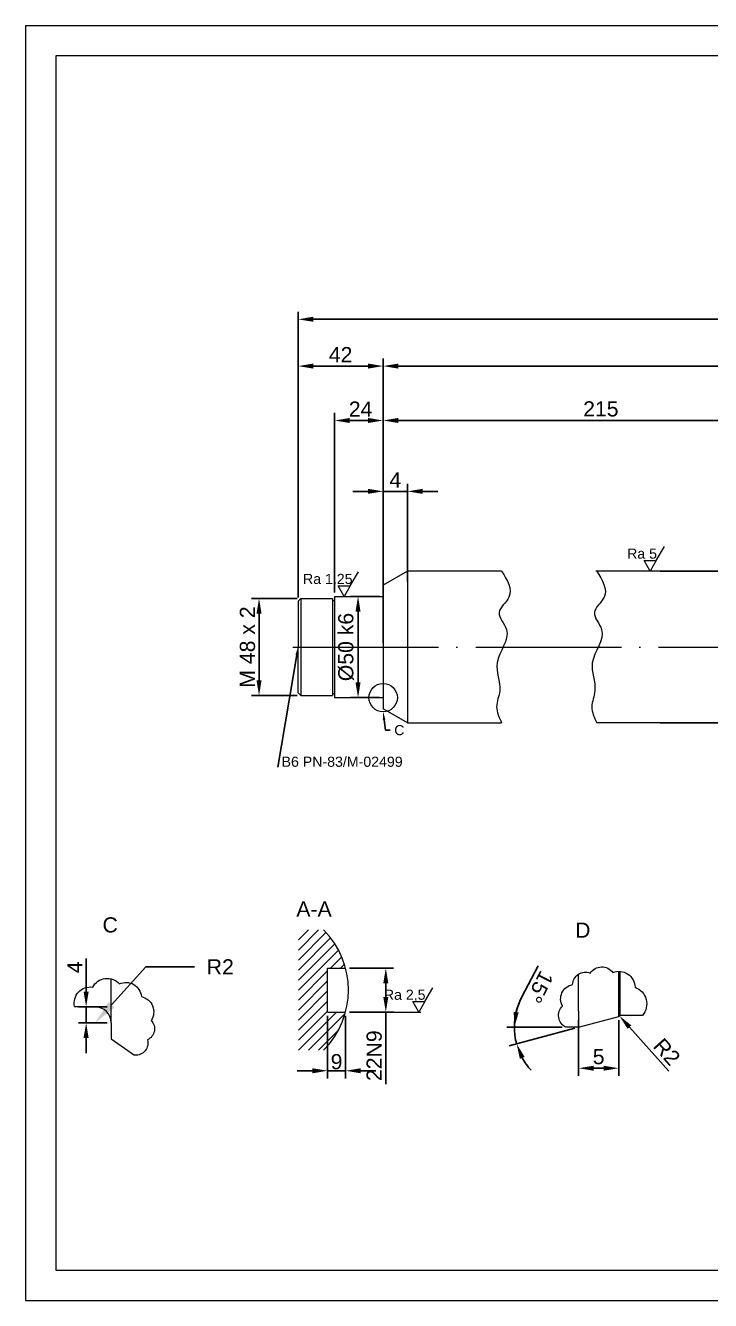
# Model space of a CAD drawing. Header units: millimetres. Extents: x 0 to 297, y 0 to 210.
# Drawn here: x 0 to 112.8, y 0 to 210 of the extents above; entities that cross this region are included whole.
import ezdxf
from ezdxf import colors
from ezdxf.entities.mleader import LeaderData, LeaderLine
from ezdxf.math import Vec2, Vec3

# ---------------------------------------------------------------- set-up
doc = ezdxf.new("R2010")
doc.units = ezdxf.units.MM
doc.linetypes.add('ACAD_ISO04W100', pattern=[30, 24, -3, 0, -3])
for name, color, linetype, lineweight in [('Kreska kropka', 7, 'ACAD_ISO04W100', 5), ('Linia cienka(pomocnicza)', 7, 'Continuous', 5), ('Linia gruba(ciągła)', 7, 'Continuous', 15)]:
    doc.layers.add(name, color=color, linetype=linetype, lineweight=lineweight)
doc.styles.get("Standard").update_dxf_attribs({"font": 'arial.ttf'})
doc.dimstyles.new('ISO-25', dxfattribs={"dimtxt": 2.5, "dimasz": 2.5, "dimexe": 1.25, "dimexo": 0.625, "dimtad": 1, "dimtxsty": 'Standard', "dimcen": 2.5, "dimadec": 0, "dimazin": 0, "dimtfac": 1, "dimtmove": 0, "dimatfit": 3, "dimfxl": 1, "dimarcsym": 0})

# ---------------------------------------------------------------- blocks, each defined once
blk = doc.blocks.new('*D0')
at = {"layer": 'Defpoints', "color": 0, "transparency": 16777216}
for p in [(244.92, 161.61), (44.88, 115.16), (244.92, 115.16)]:
    blk.add_point(p, dxfattribs=at)
at = {"layer": 'Linia cienka(pomocnicza)', "color": 0, "lineweight": -2, "transparency": 16777216}
for p, q in [((44.88, 115.79), (44.88, 162.86)), ((244.92, 115.79), (244.92, 162.86)), ((47.38, 161.61), (242.42, 161.61))]:
    blk.add_line(p, q, dxfattribs=at)
at = {"layer": 'Linia cienka(pomocnicza)', "color": 0, "transparency": 16777216}
for points in [[(47.38, 162.03), (47.38, 161.2), (44.88, 161.61)], [(242.42, 162.03), (242.42, 161.2), (244.92, 161.61)]]:
    blk.add_solid(points, dxfattribs=at)
at = {"layer": 'Linia cienka(pomocnicza)', "color": 0, "transparency": 16777216, "insert": (144.9, 163.51), "char_height": 2.5, "width": 5.5286, "attachment_point": 5}
blk.add_mtext('600', dxfattribs=at)
blk = doc.blocks.new('*D1')
at = {"layer": 'Defpoints', "color": 0, "transparency": 16777216}
for p in [(58.88, 153.9), (44.88, 115.16), (58.88, 115.16)]:
    blk.add_point(p, dxfattribs=at)
at = {"layer": 'Linia cienka(pomocnicza)', "color": 0, "lineweight": -2, "transparency": 16777216}
for p, q in [((44.88, 115.79), (44.88, 155.15)), ((47.38, 153.9), (56.38, 153.9)), ((58.88, 115.79), (58.88, 155.15))]:
    blk.add_line(p, q, dxfattribs=at)
at = {"layer": 'Linia cienka(pomocnicza)', "color": 0, "transparency": 16777216}
for points in [[(47.38, 154.32), (47.38, 153.49), (44.88, 153.9)], [(56.38, 154.32), (56.38, 153.49), (58.88, 153.9)]]:
    blk.add_solid(points, dxfattribs=at)
at = {"layer": 'Linia cienka(pomocnicza)', "color": 0, "transparency": 16777216, "insert": (51.88, 155.79), "char_height": 2.5, "attachment_point": 5}
blk.add_mtext('42', dxfattribs=at)
blk = doc.blocks.new('*D2')
at = {"layer": 'Defpoints', "color": 0, "transparency": 16777216}
for p in [(58.88, 144.94), (50.88, 115.97), (58.88, 115.97)]:
    blk.add_point(p, dxfattribs=at)
at = {"layer": 'Linia cienka(pomocnicza)', "color": 0, "lineweight": -2, "transparency": 16777216}
for p, q in [((50.88, 116.59), (50.88, 146.19)), ((53.38, 144.94), (56.38, 144.94)), ((58.88, 116.59), (58.88, 146.19))]:
    blk.add_line(p, q, dxfattribs=at)
at = {"layer": 'Linia cienka(pomocnicza)', "color": 0, "transparency": 16777216}
for points in [[(53.38, 145.36), (53.38, 144.53), (50.88, 144.94)], [(56.38, 145.36), (56.38, 144.53), (58.88, 144.94)]]:
    blk.add_solid(points, dxfattribs=at)
at = {"layer": 'Linia cienka(pomocnicza)', "color": 0, "transparency": 16777216, "insert": (55.17, 146.82), "char_height": 2.5, "attachment_point": 5}
blk.add_mtext('24', dxfattribs=at)
blk = doc.blocks.new('*D3')
at = {"layer": 'Defpoints', "color": 0, "transparency": 16777216}
for p in [(62.88, 133.27), (58.88, 117.83), (62.88, 117.83)]:
    blk.add_point(p, dxfattribs=at)
at = {"layer": 'Linia cienka(pomocnicza)', "color": 0, "lineweight": -2, "transparency": 16777216}
for p, q in [((58.88, 118.45), (58.88, 134.52)), ((62.88, 118.45), (62.88, 134.52)), ((56.38, 133.27), (53.88, 133.27)), ((58.88, 133.27), (62.88, 133.27)), ((65.38, 133.27), (67.88, 133.27))]:
    blk.add_line(p, q, dxfattribs=at)
at = {"layer": 'Linia cienka(pomocnicza)', "color": 0, "transparency": 16777216}
for points in [[(56.38, 133.69), (56.38, 132.86), (58.88, 133.27)], [(65.38, 133.69), (65.38, 132.86), (62.88, 133.27)]]:
    blk.add_solid(points, dxfattribs=at)
at = {"layer": 'Linia cienka(pomocnicza)', "color": 0, "transparency": 16777216, "insert": (60.88, 135.15), "char_height": 2.5, "attachment_point": 5}
blk.add_mtext('4', dxfattribs=at)
blk = doc.blocks.new('*D4')
at = {"layer": 'Defpoints', "color": 0, "transparency": 16777216}
for p in [(130.56, 144.94), (58.88, 115.97), (130.56, 115.97)]:
    blk.add_point(p, dxfattribs=at)
at = {"layer": 'Linia cienka(pomocnicza)', "color": 0, "lineweight": -2, "transparency": 16777216}
for p, q in [((58.88, 116.59), (58.88, 146.19)), ((61.38, 144.94), (128.06, 144.94)), ((130.56, 116.59), (130.56, 146.19))]:
    blk.add_line(p, q, dxfattribs=at)
at = {"layer": 'Linia cienka(pomocnicza)', "color": 0, "transparency": 16777216}
for points in [[(61.38, 145.36), (61.38, 144.53), (58.88, 144.94)], [(128.06, 145.36), (128.06, 144.53), (130.56, 144.94)]]:
    blk.add_solid(points, dxfattribs=at)
at = {"layer": 'Linia cienka(pomocnicza)', "color": 0, "transparency": 16777216, "insert": (94.72, 146.84), "char_height": 2.5, "attachment_point": 5}
blk.add_mtext('215', dxfattribs=at)
blk = doc.blocks.new('*D8')
at = {"layer": 'Defpoints', "color": 0, "transparency": 16777216}
for p in [(192.24, 153.9), (58.88, 107.63), (192.24, 107.63)]:
    blk.add_point(p, dxfattribs=at)
at = {"layer": 'Linia cienka(pomocnicza)', "color": 0, "lineweight": -2, "transparency": 16777216}
for p, q in [((58.88, 108.26), (58.88, 155.15)), ((61.38, 153.9), (189.74, 153.9)), ((192.24, 108.26), (192.24, 155.15))]:
    blk.add_line(p, q, dxfattribs=at)
at = {"layer": 'Linia cienka(pomocnicza)', "color": 0, "transparency": 16777216}
for points in [[(61.38, 154.32), (61.38, 153.49), (58.88, 153.9)], [(189.74, 154.32), (189.74, 153.49), (192.24, 153.9)]]:
    blk.add_solid(points, dxfattribs=at)
at = {"layer": 'Linia cienka(pomocnicza)', "color": 0, "transparency": 16777216, "insert": (125.56, 155.81), "char_height": 2.5, "attachment_point": 5}
blk.add_mtext('400', dxfattribs=at)
blk = doc.blocks.new('*D19')
at = {"layer": 'Defpoints', "color": 0, "linetype": 'Continuous', "transparency": 16777216}
for p in [(45.35, 115.64), (38.45, 99.63), (45.35, 99.63)]:
    blk.add_point(p, dxfattribs=at)
at = {"layer": 'Linia cienka(pomocnicza)', "color": 0, "linetype": 'Continuous', "lineweight": -2, "transparency": 16777216}
for p, q in [((44.73, 115.64), (37.2, 115.64)), ((38.45, 113.14), (38.45, 102.13)), ((44.73, 99.63), (37.2, 99.63))]:
    blk.add_line(p, q, dxfattribs=at)
at = {"layer": 'Linia cienka(pomocnicza)', "color": 0, "linetype": 'Continuous', "transparency": 16777216}
for points in [[(38.03, 113.14), (38.86, 113.14), (38.45, 115.64)], [(38.03, 102.13), (38.86, 102.13), (38.45, 99.63)]]:
    blk.add_solid(points, dxfattribs=at)
at = {"layer": 'Linia cienka(pomocnicza)', "color": 0, "linetype": 'Continuous', "transparency": 16777216, "insert": (36.55, 107.63), "char_height": 2.5, "attachment_point": 5, "rotation": 90}
blk.add_mtext('M 48 x 2', dxfattribs=at)
blk = doc.blocks.new('*D21')
at = {"layer": 'Defpoints', "color": 0, "linetype": 'Continuous', "transparency": 16777216}
for p in [(103.87, 120.14), (103.87, 95.13), (121.29, 95.13)]:
    blk.add_point(p, dxfattribs=at)
at = {"layer": 'Linia cienka(pomocnicza)', "color": 0, "linetype": 'Continuous', "lineweight": -2, "transparency": 16777216}
for p, q in [((104.49, 120.14), (122.54, 120.14)), ((121.29, 117.64), (121.29, 97.63)), ((104.49, 95.13), (122.54, 95.13))]:
    blk.add_line(p, q, dxfattribs=at)
at = {"layer": 'Linia cienka(pomocnicza)', "color": 0, "linetype": 'Continuous', "transparency": 16777216}
for points in [[(120.87, 117.64), (121.7, 117.64), (121.29, 120.14)], [(120.87, 97.63), (121.7, 97.63), (121.29, 95.13)]]:
    blk.add_solid(points, dxfattribs=at)
at = {"layer": 'Linia cienka(pomocnicza)', "color": 0, "linetype": 'Continuous', "transparency": 16777216, "insert": (119.31, 107.63), "char_height": 2.5, "attachment_point": 5, "rotation": 90}
blk.add_mtext('%%C75', dxfattribs=at)
blk = doc.blocks.new('*D22')
at = {"layer": 'Defpoints', "color": 0, "linetype": 'Continuous', "transparency": 16777216}
for p in [(58.88, 115.97), (54.75, 99.3), (58.88, 99.3)]:
    blk.add_point(p, dxfattribs=at)
at = {"layer": 'Linia cienka(pomocnicza)', "color": 0, "linetype": 'Continuous', "lineweight": -2, "transparency": 16777216}
for p, q in [((58.26, 115.97), (53.5, 115.97)), ((54.75, 113.47), (54.75, 101.8)), ((58.26, 99.3), (53.5, 99.3))]:
    blk.add_line(p, q, dxfattribs=at)
at = {"layer": 'Linia cienka(pomocnicza)', "color": 0, "linetype": 'Continuous', "transparency": 16777216}
for points in [[(54.33, 113.47), (55.16, 113.47), (54.75, 115.97)], [(54.33, 101.8), (55.16, 101.8), (54.75, 99.3)]]:
    blk.add_solid(points, dxfattribs=at)
at = {"layer": 'Linia cienka(pomocnicza)', "color": 0, "linetype": 'Continuous', "transparency": 16777216, "insert": (52.77, 107.63), "char_height": 2.5, "attachment_point": 5, "rotation": 90}
blk.add_mtext('%%C50 k6', dxfattribs=at)
blk = doc.blocks.new('*D34')
at = {"layer": 'Defpoints', "color": 0, "transparency": 16777216}
for p in [(49.73, 47.5), (52.7, 47.5), (52.7, 37.84)]:
    blk.add_point(p, dxfattribs=at)
at = {"layer": 'Linia cienka(pomocnicza)', "color": 0, "lineweight": -2, "transparency": 16777216}
for p, q in [((49.73, 46.87), (49.73, 36.59)), ((52.7, 46.87), (52.7, 36.59)), ((47.23, 37.84), (44.73, 37.84)), ((49.73, 37.84), (52.7, 37.84)), ((55.2, 37.84), (57.7, 37.84))]:
    blk.add_line(p, q, dxfattribs=at)
at = {"layer": 'Linia cienka(pomocnicza)', "color": 0, "transparency": 16777216}
for points in [[(47.23, 38.25), (47.23, 37.42), (49.73, 37.84)], [(55.2, 38.25), (55.2, 37.42), (52.7, 37.84)]]:
    blk.add_solid(points, dxfattribs=at)
at = {"layer": 'Linia cienka(pomocnicza)', "color": 0, "transparency": 16777216, "insert": (51.21, 43.49), "char_height": 2.5, "attachment_point": 5}
blk.add_mtext('{\\H2x;\\P}9', dxfattribs=at)
blk = doc.blocks.new('*D35')
at = {"layer": 'Defpoints', "color": 0, "transparency": 16777216}
for p in [(52.7, 54.76), (52.7, 47.5), (59.32, 47.5)]:
    blk.add_point(p, dxfattribs=at)
at = {"layer": 'Linia cienka(pomocnicza)', "color": 0, "lineweight": -2, "transparency": 16777216}
for p, q in [((53.32, 54.76), (60.57, 54.76)), ((59.32, 52.26), (59.32, 50)), ((53.32, 47.5), (60.57, 47.5)), ((59.32, 47.5), (59.32, 35.65))]:
    blk.add_line(p, q, dxfattribs=at)
at = {"layer": 'Linia cienka(pomocnicza)', "color": 0, "transparency": 16777216}
for points in [[(58.9, 52.26), (59.73, 52.26), (59.32, 54.76)], [(58.9, 50), (59.73, 50), (59.32, 47.5)]]:
    blk.add_solid(points, dxfattribs=at)
at = {"layer": 'Linia cienka(pomocnicza)', "color": 0, "transparency": 16777216, "insert": (57.41, 40.32), "char_height": 2.5, "attachment_point": 5, "rotation": 90}
blk.add_mtext('22N9', dxfattribs=at)
blk = doc.blocks.new('*D36')
at = {"layer": 'Defpoints', "color": 0, "transparency": 16777216}
for p in [(97.77, 46.89), (99.53, 44.92)]:
    blk.add_point(p, dxfattribs=at)
at = {"layer": 'Linia cienka(pomocnicza)', "color": 0, "lineweight": -2, "transparency": 16777216}
blk.add_line((105.94, 37.76), (99.43, 45.03), dxfattribs=at)
at = {"layer": 'Linia cienka(pomocnicza)', "color": 0, "transparency": 16777216}
blk.add_solid([(99.74, 45.31), (99.12, 44.75), (97.77, 46.89)], dxfattribs=at)
at = {"layer": 'Linia cienka(pomocnicza)', "color": 0, "transparency": 16777216, "insert": (105.59, 40.97), "char_height": 2.5, "attachment_point": 5, "rotation": 311.8265}
blk.add_mtext('R2', dxfattribs=at)
blk = doc.blocks.new('*D37')
at = {"layer": 'Defpoints', "color": 0, "transparency": 16777216}
for p in [(91.06, 46.79), (97.66, 46.79), (91.06, 38.26)]:
    blk.add_point(p, dxfattribs=at)
at = {"layer": 'Linia cienka(pomocnicza)', "color": 0, "lineweight": -2, "transparency": 16777216}
for p, q in [((91.06, 46.16), (91.06, 37.01)), ((97.66, 46.16), (97.66, 37.01)), ((95.16, 38.26), (93.56, 38.26))]:
    blk.add_line(p, q, dxfattribs=at)
at = {"layer": 'Linia cienka(pomocnicza)', "color": 0, "transparency": 16777216}
for points in [[(93.56, 38.67), (93.56, 37.84), (91.06, 38.26)], [(95.16, 38.67), (95.16, 37.84), (97.66, 38.26)]]:
    blk.add_solid(points, dxfattribs=at)
at = {"layer": 'Linia cienka(pomocnicza)', "color": 0, "transparency": 16777216, "insert": (94.36, 40.15), "char_height": 2.5, "attachment_point": 5}
blk.add_mtext('5', dxfattribs=at)
blk = doc.blocks.new('*D38')
at = {"layer": 'Defpoints', "color": 0, "transparency": 16777216}
for p in [(97.66, 46.79), (88.97, 45.02), (91.06, 45.02), (91.06, 45.02), (80.65, 43.19)]:
    blk.add_point(p, dxfattribs=at)
at = {"layer": 'Linia cienka(pomocnicza)', "color": 0, "lineweight": -2, "transparency": 16777216}
for p, q in [((81.67, 49.88), (84.4, 55.14)), ((88.35, 45.02), (79.24, 45.02)), ((90.46, 44.86), (79.64, 41.96))]:
    blk.add_line(p, q, dxfattribs=at)
for start, end in [(152.6329, 180), (152.8287, 166.4144), (180, 195), (208.5856, 222.1713)]:
    blk.add_arc((91.06, 45.02), 10.57, start, end, dxfattribs=at)
at = {"layer": 'Linia cienka(pomocnicza)', "color": 0, "transparency": 16777216}
for points in [[(81.2, 47.45), (80.37, 47.55), (80.49, 45.02)], [(81.39, 39.81), (82.17, 40.12), (80.85, 42.29)]]:
    blk.add_solid(points, dxfattribs=at)
at = {"layer": 'Linia cienka(pomocnicza)', "color": 0, "transparency": 16777216, "insert": (84.72, 51.63), "char_height": 2.5, "width": 4.6692, "attachment_point": 5, "rotation": 242.6329}
blk.add_mtext('15%%D', dxfattribs=at)
blk = doc.blocks.new('*D39')
at = {"layer": 'Defpoints', "color": 0, "transparency": 16777216}
for p in [(9.98, 48.38), (14.09, 48.38), (14.09, 45.74)]:
    blk.add_point(p, dxfattribs=at)
at = {"layer": 'Linia cienka(pomocnicza)', "color": 0, "lineweight": -2, "transparency": 16777216}
for p, q in [((9.98, 50.88), (9.98, 56.35)), ((13.47, 48.38), (8.73, 48.38)), ((9.98, 45.74), (9.98, 48.38)), ((13.47, 45.74), (8.73, 45.74)), ((9.98, 43.24), (9.98, 40.74))]:
    blk.add_line(p, q, dxfattribs=at)
at = {"layer": 'Linia cienka(pomocnicza)', "color": 0, "transparency": 16777216}
for points in [[(9.56, 50.88), (10.4, 50.88), (9.98, 48.38)], [(9.56, 43.24), (10.4, 43.24), (9.98, 45.74)]]:
    blk.add_solid(points, dxfattribs=at)
at = {"layer": 'Linia cienka(pomocnicza)', "color": 0, "transparency": 16777216, "insert": (8.11, 54.87), "char_height": 2.5, "attachment_point": 5, "rotation": 90}
blk.add_mtext('4', dxfattribs=at)

msp = doc.modelspace()

# ---------------------------------------------------------------- hatches: boundary and pattern name
at = {"layer": 'Linia cienka(pomocnicza)'}
h = msp.add_hatch(dxfattribs=at)
h.set_pattern_fill('JIS_WOOD', color=256, scale=1.650174)
h.set_pattern_definition([(45, (-37.5846, -54.4853), (-0.825087, 0.825087), [])])
h.paths.add_polyline_path([(49.727, 54.756), (50.205, 54.756), (52.697, 54.756, 0.1312113), (49.084, 61.027), (44.924, 61.027), (44.924, 41.225), (49.084, 41.225, 0.1312113), (52.697, 47.495), (49.727, 47.495)])

# ---------------------------------------------------------------- linework, layer by layer
at = {"layer": 'Kreska kropka'}
msp.add_line((44.018, 107.634), (245.587, 107.634), dxfattribs=at)
at = {"layer": 'Linia cienka(pomocnicza)'}
for p, q in [((0, 210), (0, 0)), ((0, 210), (297, 210)), ((292, 205), (5, 205)), ((5, 205), (5, 5)), ((103.846, 121.869), (105.179, 124.179)), ((102.846, 120.137), (101.845, 121.869)), ((101.845, 121.869), (103.846, 121.869)), ((103.846, 121.869), (102.846, 120.137)), ((53.464, 117.701), (54.797, 120.011)), ((52.464, 115.969), (51.463, 117.701)), ((51.463, 117.701), (53.464, 117.701)), ((53.464, 117.701), (52.464, 115.969)), ((65.742, 49.231), (67.062, 51.518)), ((64.752, 47.516), (63.762, 49.231)), ((63.762, 49.231), (65.742, 49.231)), ((65.742, 49.231), (64.752, 47.516)), ((58.479, 47.495), (65.079, 47.495)), ((5, 5), (292, 5)), ((0, 0), (297, 0))]:
    msp.add_line(p, q, dxfattribs=at)
at = {"layer": 'Linia cienka(pomocnicza)', "linetype": 'Continuous'}
msp.add_circle((58.883, 99.299), 2.334, dxfattribs=at)
at = {"layer": 'Linia gruba(ciągła)'}
for p, q in [((62.883, 120.137), (58.883, 117.827)), ((78.387, 120.137), (62.883, 120.137)), ((62.883, 120.137), (62.883, 95.132)), ((58.883, 117.827), (58.883, 97.441)), ((44.88, 115.164), (45.351, 115.636)), ((45.351, 115.636), (45.351, 99.632)), ((45.351, 115.636), (50.548, 115.636)), ((50.548, 115.636), (50.548, 99.632)), ((50.881, 115.969), (58.883, 115.969)), ((50.881, 115.969), (50.881, 99.299)), ((44.88, 115.164), (44.88, 107.634)), ((50.548, 115.302), (50.881, 115.302)), ((44.88, 100.104), (44.88, 107.634)), ((45.351, 99.632), (44.88, 100.104)), ((45.351, 99.632), (50.548, 99.632)), ((50.548, 99.966), (50.881, 99.966)), ((50.881, 99.299), (58.883, 99.299)), ((62.883, 95.132), (58.883, 97.441)), ((125.229, 95.132), (94.056, 95.132)), ((49.727, 54.756), (52.697, 54.756)), ((49.727, 47.495), (49.727, 54.756)), ((14.094, 52.336), (14.094, 52.976)), ((91.06, 52.942), (91.06, 53.758)), ((91.06, 47.661), (91.06, 52.942)), ((97.661, 53.711), (97.661, 54.217)), ((97.661, 46.79), (97.661, 53.711)), ((97.9, 53.601), (97.9, 54.206)), ((97.9, 47.001), (97.9, 53.601)), ((14.094, 45.735), (14.094, 52.336)), ((11.454, 48.376), (8.044, 48.376)), ((49.727, 47.495), (52.697, 47.495)), ((91.06, 47.661), (91.06, 45.021)), ((91.06, 45.021), (97.661, 46.79)), ((97.9, 47.001), (101.588, 47.001)), ((14.094, 45.735), (14.094, 43.095)), ((91.06, 45.021), (88.971, 45.021)), ((14.094, 43.095), (17.962, 40.387))]:
    msp.add_line(p, q, dxfattribs=at)
at = {"layer": 'Linia gruba(ciągła)', "linetype": 'Continuous'}
for p, q in [((125.229, 120.137), (93.89, 120.137)), ((62.883, 95.132), (78.387, 95.132))]:
    msp.add_line(p, q, dxfattribs=at)
at = {"layer": 'Linia gruba(ciągła)'}
for points in [[(88.969, 44.999, -0.5205671), (88.423, 48.497, -0.5205671), (90.063, 52.031, -0.5205671), (92.98, 53.926, -0.5205671), (96.699, 54.035, -0.5205671), (100.345, 51.594, -0.5205671), (101.585, 46.966)], [(8.078, 48.413, -0.5205671), (11.057, 51.621, -0.5205671), (15.469, 52.152, -0.5205671), (19.072, 50.074, -0.5205671), (20.688, 46.104, -0.5205671), (20.088, 42.942, -0.5205671), (17.986, 40.403)]]:
    msp.add_lwpolyline(points, format="xyb", dxfattribs=at)
for centre, radius, start, end in [((39.148, 51.126), 14.026, 315.09913, 44.90087), ((11.454, 45.735), 2.64, 0, 90), ((99.528, 44.923), 2.64, 128.07225, 135)]:
    msp.add_arc(centre, radius, start, end, dxfattribs=at)
for points in [[(78.387, 120.137), (79.587, 115.834), (77.985, 113.306), (79.165, 110.527), (77.648, 105.051), (78.069, 100.418), (77.564, 97.807), (78.387, 95.132)], [(94.056, 120.137), (95.256, 115.834), (93.655, 113.306), (94.835, 110.527), (93.318, 105.051), (93.739, 100.418), (93.233, 97.807), (94.056, 95.132)]]:
    msp.add_spline(points, degree=3, dxfattribs=at)

# ---------------------------------------------------------------- texts
at = {"layer": 'Linia cienka(pomocnicza)', "char_height": 1.667, "attachment_point": 1}
for s, width, gutter_width, heights, insert in [('\\pxqr;Ra 5', 9.61435, 4.168, [1.281], (94.348, 123.853)), ('Ra 1,25', 9.61435, 4.168, [1.281], (45.685, 119.685)), ('B6 PN-83/M-02499', 22.37561, 4.168, [2.688], (42.159, 89.574)), ('\\pxqr;Ra 2,5', 9.51731, 4.125, [1.268], (56.34, 51.195))]:
    msp.add_mtext_dynamic_manual_height_columns(s, width=width, gutter_width=gutter_width, heights=heights, dxfattribs=dict(at, insert=insert))
at = {"layer": 'Linia gruba(ciągła)', "attachment_point": 1}
for s, width, gutter_width, heights, insert, char_height in [('A-A', 8.66388, 4.125, [1.65], (44.588, 65.736), 2.5), ('{\\H1.51499x;C}', 11.58052, 0, [7.215], (12.677, 63.117), 1.65017), ('D', 10.76355, 4.125, [6.721], (90.487, 62.252), 2.5)]:
    msp.add_mtext_dynamic_manual_height_columns(s, width=width, gutter_width=gutter_width, heights=heights, dxfattribs=dict(at, insert=insert, char_height=char_height))

# ---------------------------------------------------------------- dimensions: what is measured, and where the dimension line sits
at = {"layer": 'Linia cienka(pomocnicza)'}
for base, p1, p2, text, picture, middle in [((244.92, 161.613), (44.88, 115.164), (244.92, 115.164), '600', '*D0', (144.9, 163.515)), ((192.243, 153.905), (58.883, 107.634), (192.243, 107.634), '400', '*D8', (125.563, 155.806)), ((130.564, 144.943), (58.883, 115.969), (130.564, 115.969), '215', '*D4', (94.723, 146.845)), ((52.697, 37.837), (49.727, 47.495), (52.697, 47.495), '{\\H2x;\\P}9', '*D34', (51.212, 43.488)), ((91.06, 38.255), (97.661, 46.79), (91.06, 46.79), '5', '*D37', (94.361, 40.152))]:
    dim = msp.add_linear_dim(base=base, p1=p1, p2=p2, text=text, dimstyle='ISO-25', dxfattribs=at)
    dim.commit()
    dim.dimension.update_dxf_attribs({"geometry": picture, "text_midpoint": middle})
for base, p1, p2, text, picture, middle in [((58.883, 153.905), (44.88, 115.164), (58.883, 115.164), '42', '*D1', (51.881, 153.905)), ((58.883, 144.943), (50.881, 115.969), (58.883, 115.969), '24', '*D2', (55.171, 144.943))]:
    dim = msp.add_linear_dim(base=base, p1=p1, p2=p2, text=text, dimstyle='ISO-25', dxfattribs=at)
    dim.commit()
    dim.dimension.update_dxf_attribs({"geometry": picture, "text_midpoint": middle, "dimtype": 160})
dim = msp.add_linear_dim(base=(62.883, 133.274), p1=(58.883, 117.827), p2=(62.883, 117.827), dimstyle='ISO-25', dxfattribs=at)
dim.commit()
dim.dimension.update_dxf_attribs({"geometry": '*D3', "text_midpoint": (60.883, 135.149)})
at = {"layer": 'Linia cienka(pomocnicza)', "linetype": 'Continuous'}
for base, p1, p2, text, picture, middle in [((121.285, 95.132), (103.87, 120.137), (103.87, 95.132), '%%C75', '*D21', (119.314, 107.634)), ((38.447, 99.632), (45.351, 115.636), (45.351, 99.632), 'M 48 x 2', '*D19', (36.545, 107.634)), ((54.746, 99.299), (58.883, 115.969), (58.883, 99.299), '%%C50 k6', '*D22', (52.774, 107.634))]:
    dim = msp.add_linear_dim(base=base, p1=p1, p2=p2, angle=90, text=text, dimstyle='ISO-25', dxfattribs=at)
    dim.commit()
    dim.dimension.update_dxf_attribs({"geometry": picture, "text_midpoint": middle})
at = {"layer": 'Linia cienka(pomocnicza)'}
for base, p1, p2, text, picture, middle in [((9.98, 48.376), (14.094, 45.735), (14.094, 48.376), '4', '*D39', (8.105, 54.865)), ((59.316, 47.495), (52.697, 54.756), (52.697, 47.495), '22N9', '*D35', (57.415, 40.324))]:
    dim = msp.add_linear_dim(base=base, p1=p1, p2=p2, angle=90, text=text, dimstyle='ISO-25', dxfattribs=at)
    dim.commit()
    dim.dimension.update_dxf_attribs({"geometry": picture, "text_midpoint": middle})
dim = msp.add_angular_dim_2l(base=(80.653, 43.186), line1=((91.06, 45.021), (88.971, 45.021)), line2=((91.06, 45.021), (97.661, 46.79)), text='15%%D', dimstyle='ISO-25', dxfattribs=at)
dim.commit()
dim.dimension.update_dxf_attribs({"geometry": '*D38', "text_midpoint": (84.724, 51.634)})
dim = msp.add_radius_dim(center=(99.528, 44.923), mpoint=(97.767, 46.89), text='R2', dimstyle='ISO-25', dxfattribs=at)
dim.commit()
dim.dimension.update_dxf_attribs({"geometry": '*D36', "text_midpoint": (104.19, 39.714), "dimtype": 164})

# ---------------------------------------------------------------- leaders
ml = msp.add_multileader_mtext('Standard', dxfattribs=at)
ml.set_content('', color=256)
ml.set_leader_properties()
ml.build(insert=Vec2(0, 0))
ml.multileader.update_dxf_attribs({"arrow_head_size": 1.334})
ctx = ml.context
ctx.base_point, ctx.char_height, ctx.arrow_head_size, ctx.landing_gap_size, ctx.plane_origin = Vec3(40.224, 87.849), 1.334, 1.334, 0.667, Vec3(44.88, 107.634)
ctx.text_align_type = 2
notes = []
notes.append((ctx, [(0, (1, 1, 0), (41.558, 87.849), (-1, 0), 0.000916, [(0, [(44.88, 107.634)], 0, [])])]))
ctx.mtext.insert, ctx.mtext.alignment, ctx.mtext.flow_direction = Vec3(40.891, 88.516), 3, 5
ml = msp.add_multileader_mtext('Standard', dxfattribs=at)
ml.set_content('C', color=256)
ml.set_leader_properties()
ml.build(insert=Vec2(0, 0))
ml.multileader.update_dxf_attribs({"arrow_head_size": 1.334})
ctx = ml.context
ctx.base_point, ctx.char_height, ctx.arrow_head_size, ctx.landing_gap_size, ctx.plane_origin = Vec3(60.04, 93.927), 1.667, 1.334, 0.667, Vec3(58.883, 99.966)
notes.append((ctx, [(0, (1, 1, 0), (59.246, 93.927), (1, 0), 0.794, [(0, [(58.883, 96.965)], 0, [])])]))
ctx.mtext.insert, ctx.mtext.flow_direction = Vec3(60.707, 94.775), 5
ml = msp.add_multileader_mtext('Standard', dxfattribs=at)
ml.set_content('R2', color=256)
ml.set_leader_properties()
ml.build(insert=Vec2(0, 0))
ctx = ml.context
ctx.base_point, ctx.char_height, ctx.plane_origin = Vec3(27.835, 54.951), 2.5, Vec3(11.454, 45.735)
notes.append((ctx, [(0, (1, 1, 0), (19.835, 54.951), (1, 0), 8, [(0, [(11.454, 45.735)], 0, [])])]))
ctx.mtext.insert, ctx.mtext.flow_direction = Vec3(29.835, 56.201), 5
for ctx, leaders in notes:
    for number, flags, end, landing, length, lines in leaders:
        leader = LeaderData()
        leader.index, (leader.has_last_leader_line, leader.has_dogleg_vector, leader.attachment_direction) = number, flags
        leader.last_leader_point, leader.dogleg_vector, leader.dogleg_length = Vec3(end), Vec3(landing), length
        for number, points, colour, breaks in lines:
            line = LeaderLine()
            line.index, line.vertices, line.color, line.breaks = number, Vec3.list(points), colors.encode_raw_color(colour), breaks
            leader.lines.append(line)
        ctx.leaders.append(leader)

doc.saveas('drawing.dxf')
